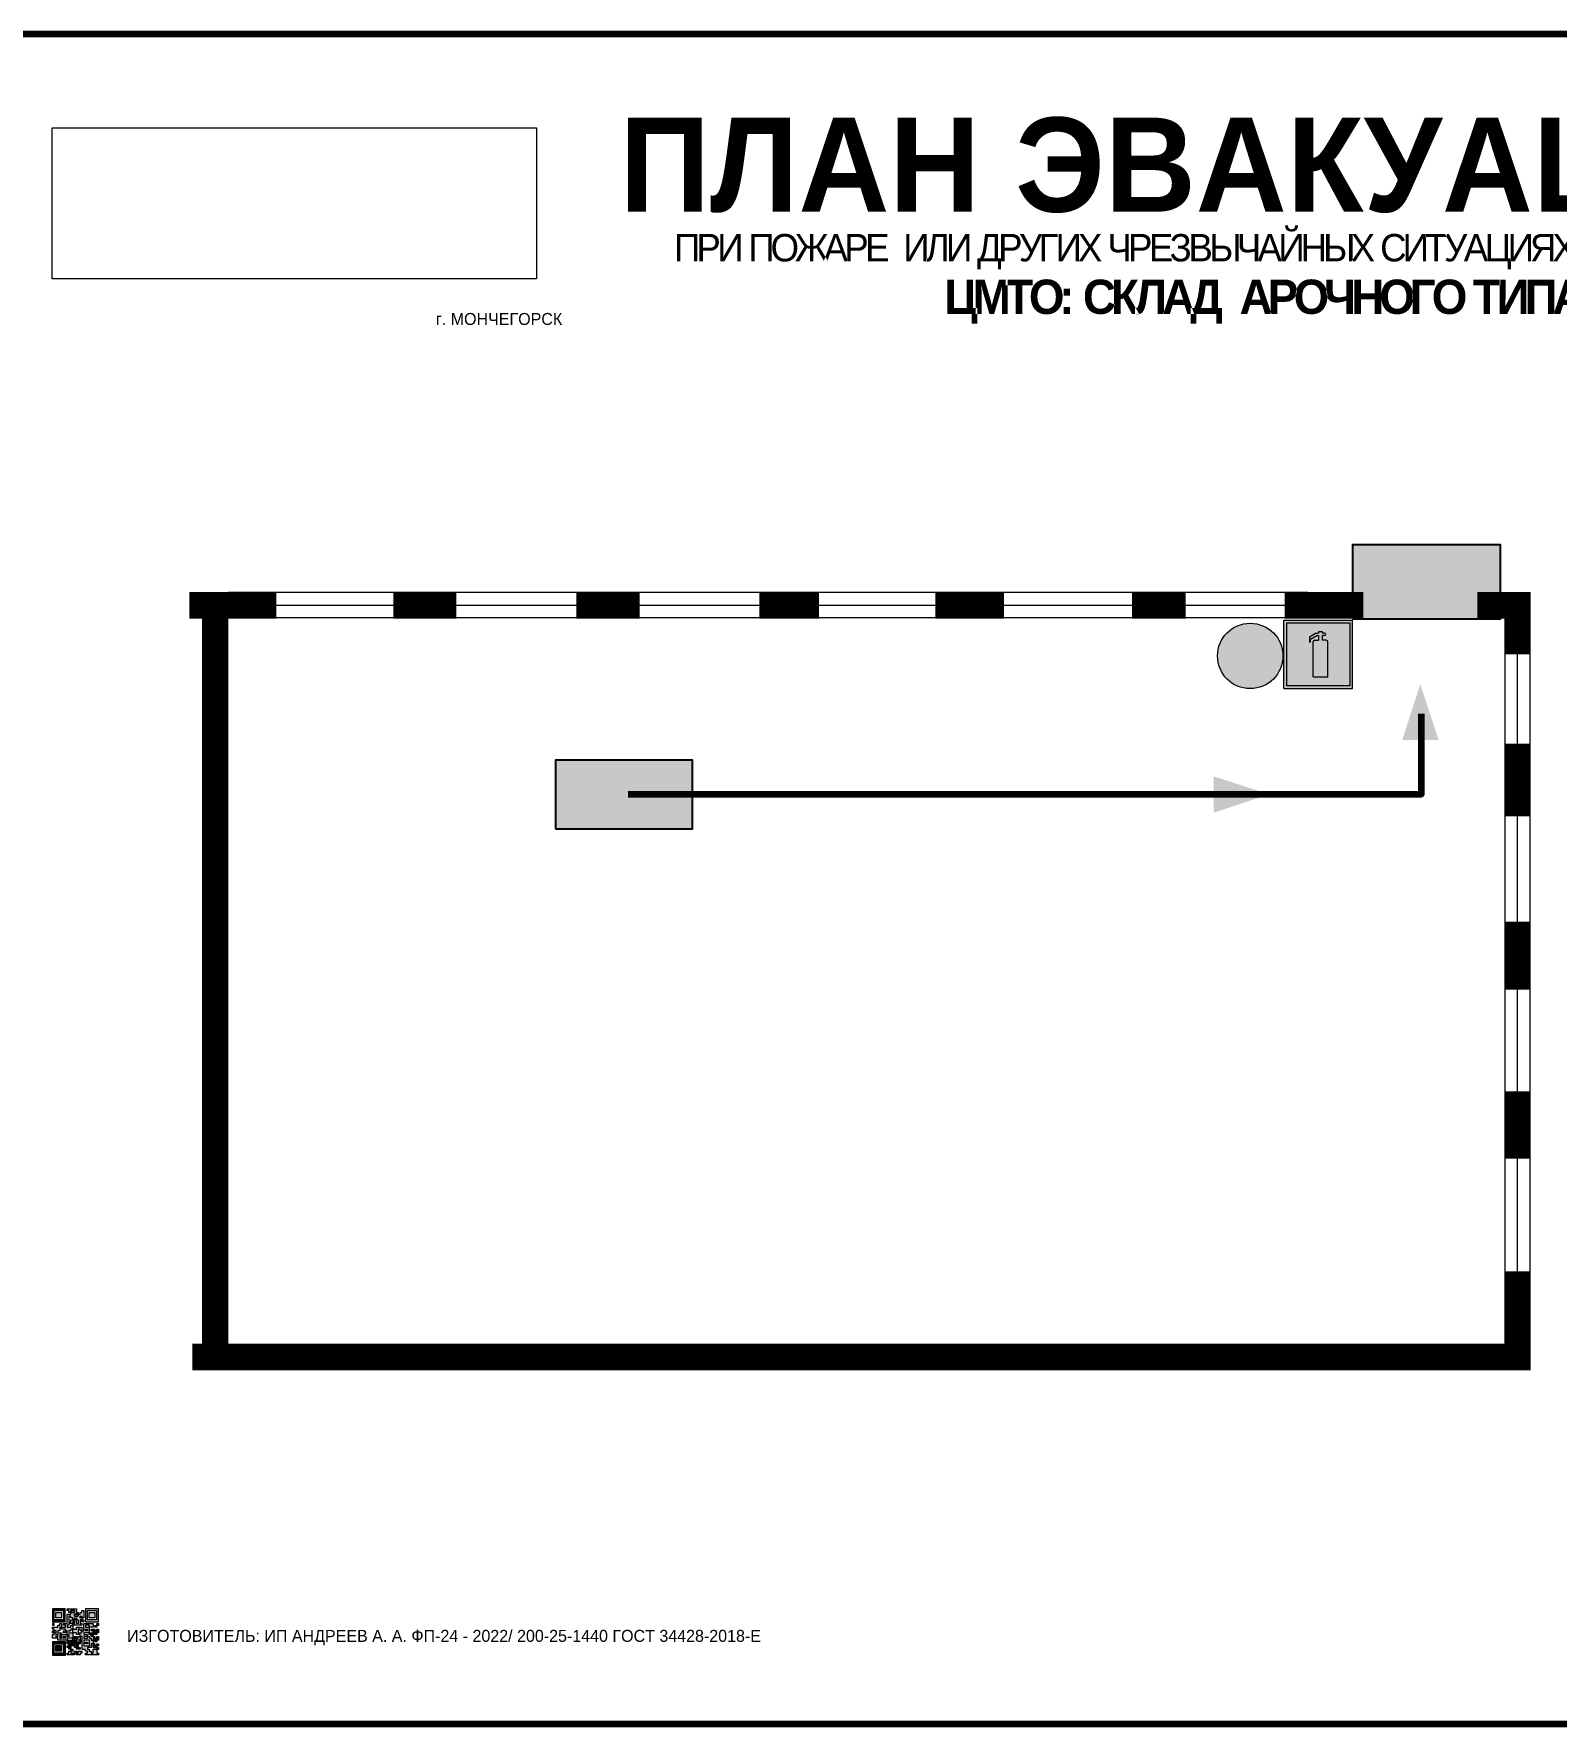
# Model space of a CAD drawing. Header units: millimetres. Extents: x 13810 to 67229, y 12374 to 21950.
# Drawn here: x 36676.6 to 37032.2, y 18692.6 to 19087.6 of the extents above; entities that cross this region are included whole.
import ezdxf

# ---------------------------------------------------------------- set-up
doc = ezdxf.new("R2010")
doc.units = ezdxf.units.MM
doc.layers.add('План_Штампы', color=7, linetype='Continuous')
doc.styles.add('обычный', font='arial.ttf')
picture_1 = doc.add_image_def('image1.jpg', size_in_pixel=(337, 105))

# ---------------------------------------------------------------- blocks, each defined once
blk = doc.blocks.new('QR')
at = {"lineweight": 0}
h = blk.add_hatch(color=256, dxfattribs=at)
h.dxf.hatch_style = 1
h.paths.add_polyline_path([(9241.16, 2687.38), (9242.01, 2687.38), (9242.01, 2687.83), (9241.59, 2687.83), (9241.59, 2688.68), (9239.45, 2688.68), (9239.45, 2688.25), (9239.86, 2688.25), (9239.86, 2687.83), (9240.29, 2687.83), (9240.29, 2688.25), (9241.16, 2688.25), (9241.16, 2687.83), (9240.29, 2687.83), (9240.29, 2687.38), (9239.45, 2687.38), (9239.45, 2685.22), (9238.57, 2685.22), (9238.57, 2684.8), (9239.02, 2684.8), (9239.02, 2684.37), (9238.13, 2684.37), (9238.13, 2683.92), (9239.02, 2683.92), (9239.02, 2683.5), (9239.44, 2683.5), (9239.44, 2682.64), (9239.87, 2682.64), (9239.87, 2682.18), (9239.44, 2682.18), (9239.44, 2682.64), (9238.13, 2682.64), (9238.13, 2681.76), (9237.71, 2681.76), (9237.71, 2682.64), (9238.13, 2682.64), (9238.13, 2683.07), (9237.27, 2683.07), (9237.27, 2683.51), (9237.71, 2683.51), (9237.71, 2684.37), (9238.13, 2684.37), (9238.13, 2685.22), (9237.71, 2685.22), (9237.71, 2684.8), (9237.28, 2684.8), (9237.28, 2684.38), (9235.98, 2684.38), (9235.98, 2683.92), (9236.4, 2683.92), (9236.4, 2683.49), (9236.84, 2683.49), (9236.84, 2683.07), (9236.4, 2683.07), (9236.4, 2682.64), (9235.98, 2682.64), (9235.98, 2681.76), (9237.29, 2681.76), (9237.29, 2681.33), (9239.43, 2681.33), (9239.43, 2681.76), (9240.74, 2681.76), (9240.74, 2683.05), (9239.87, 2683.05), (9239.87, 2683.5), (9240.29, 2683.5), (9240.29, 2683.91), (9240.74, 2683.91), (9240.74, 2684.81), (9240.29, 2684.81), (9240.29, 2684.79), (9240.29, 2684.37), (9239.45, 2684.37), (9239.45, 2684.8), (9239.87, 2684.8), (9239.87, 2685.21), (9240.74, 2685.21), (9240.74, 2686.1), (9240.29, 2686.1), (9240.29, 2685.64), (9239.86, 2685.64), (9239.86, 2686.95), (9240.29, 2686.95), (9240.29, 2686.52), (9240.74, 2686.52), (9240.74, 2686.1), (9241.16, 2686.1), (9241.16, 2686.53), (9241.59, 2686.53), (9241.59, 2686.1), (9242.02, 2686.1), (9242.02, 2685.21), (9241.59, 2685.21), (9241.59, 2686.1), (9241.16, 2686.1), (9241.16, 2685.21), (9240.74, 2685.21), (9240.74, 2684.81), (9242.89, 2684.81), (9242.89, 2685.22), (9242.47, 2685.22), (9242.47, 2686.11), (9242.89, 2686.11), (9242.89, 2686.52), (9242.46, 2686.52), (9242.46, 2686.95), (9242.89, 2686.95), (9242.89, 2686.52), (9243.32, 2686.52), (9243.32, 2688.26), (9242.9, 2688.26), (9242.9, 2687.83), (9242.47, 2687.83), (9242.47, 2687.38), (9242.01, 2687.38), (9242.01, 2686.94), (9241.16, 2686.94)])
h.paths.add_polyline_path([(9239.02, 2682.18), (9239.02, 2681.76), (9238.54, 2681.76), (9238.54, 2682.18)], flags=16)
h.paths.add_polyline_path([(9237.27, 2682.65), (9237.27, 2682.19), (9236.83, 2682.19), (9236.83, 2682.65)], flags=16)
h = blk.add_hatch(color=256, dxfattribs=at)
h.dxf.hatch_style = 1
h.paths.add_polyline_path([(9238.15, 2687.83), (9236.83, 2687.83), (9236.83, 2686.52), (9238.15, 2686.52)], flags=0)
h.paths.add_polyline_path([(9239.01, 2685.65), (9239.01, 2688.68), (9235.98, 2688.68), (9235.98, 2685.65)])
h.paths.add_polyline_path([(9236.41, 2686.1), (9236.41, 2688.26), (9238.56, 2688.26), (9238.56, 2686.1)], flags=16)
h.paths.add_polyline_path([(9236.83, 2686.52), (9236.83, 2687.83), (9238.15, 2687.83), (9238.15, 2686.52)], flags=0)
h = blk.add_hatch(color=256, dxfattribs=at)
h.dxf.hatch_style = 1
h.paths.add_polyline_path([(9243.32, 2686.11), (9242.89, 2686.11), (9242.89, 2685.64), (9243.32, 2685.64)])
h.paths.add_polyline_path([(9239.02, 2683.07), (9239.02, 2683.5), (9238.56, 2683.5), (9238.56, 2683.07)])
h.paths.add_polyline_path([(9236.4, 2684.8), (9236.4, 2685.22), (9235.98, 2685.22), (9235.98, 2684.8)])
h.paths.add_polyline_path([(9236.4, 2683.07), (9236.4, 2683.49), (9235.98, 2683.49), (9235.98, 2683.07)])
h = blk.add_hatch(color=256, dxfattribs=at)
h.dxf.hatch_style = 1
h.paths.add_polyline_path([(9238.15, 2686.52), (9238.15, 2687.83), (9236.83, 2687.83), (9236.83, 2686.52)])
h.paths.add_polyline_path([(9245.91, 2686.52), (9245.91, 2687.83), (9244.59, 2687.83), (9244.59, 2686.52)], flags=0)
h.paths.add_polyline_path([(9246.77, 2685.65), (9246.77, 2688.68), (9243.74, 2688.68), (9243.74, 2685.65)])
h.paths.add_polyline_path([(9244.17, 2686.1), (9244.17, 2688.26), (9246.32, 2688.26), (9246.32, 2686.1)], flags=16)
h.paths.add_polyline_path([(9244.59, 2686.52), (9244.59, 2687.83), (9245.91, 2687.83), (9245.91, 2686.52)], flags=0)
h = blk.add_hatch(color=256, dxfattribs=at)
h.dxf.hatch_style = 1
h.paths.add_polyline_path([(9240.75, 2681.76), (9240.75, 2681.35), (9241.17, 2681.35), (9241.17, 2681.76)])
h.paths.add_polyline_path([(9241.6, 2682.18), (9241.17, 2682.18), (9241.17, 2681.76), (9241.6, 2681.76)])
h.paths.add_polyline_path([(9242.47, 2681.34), (9242.47, 2682.19), (9242.02, 2682.19), (9242.02, 2681.76), (9241.6, 2681.76), (9241.6, 2681.34)])
h.paths.add_polyline_path([(9239.87, 2678.3), (9239.44, 2678.3), (9239.44, 2677.89), (9241.17, 2677.89), (9241.17, 2678.3), (9240.28, 2678.3), (9240.28, 2678.73), (9239.87, 2678.73)])
h.paths.add_polyline_path([(9240.75, 2678.73), (9240.75, 2679.19), (9240.28, 2679.19), (9240.28, 2678.73)])
h.paths.add_polyline_path([(9241.6, 2678.73), (9241.17, 2678.73), (9241.17, 2678.3), (9241.6, 2678.3)])
h.paths.add_polyline_path([(9242.02, 2678.3), (9241.6, 2678.3), (9241.6, 2677.89), (9242.48, 2677.89), (9242.48, 2678.31), (9242.9, 2678.31), (9242.9, 2678.73), (9242.02, 2678.73)])
h.paths.add_polyline_path([(9246.36, 2684.37), (9246.36, 2684.79), (9245.93, 2684.79), (9245.93, 2684.37)])
h.paths.add_polyline_path([(9246.78, 2685.2), (9246.36, 2685.2), (9246.36, 2684.79), (9246.78, 2684.79)])
h.paths.add_polyline_path([(9245.91, 2687.83), (9244.59, 2687.83), (9244.59, 2686.52), (9245.91, 2686.52)])
h = blk.add_hatch(color=256, dxfattribs=at)
h.dxf.hatch_style = 1
h.paths.add_polyline_path([(9243.32, 2682.64), (9243.32, 2683.07), (9244.62, 2683.07), (9244.62, 2684.37), (9243.74, 2684.37), (9243.74, 2684.8), (9244.62, 2684.8), (9244.62, 2684.37), (9245.48, 2684.37), (9245.48, 2685.22), (9243.32, 2685.22), (9243.32, 2683.5), (9242.89, 2683.5), (9242.89, 2683.06), (9242.01, 2683.06), (9242.01, 2683.91), (9242.47, 2683.91), (9242.47, 2683.5), (9242.89, 2683.5), (9242.89, 2684.38), (9241.59, 2684.38), (9241.59, 2683.91), (9240.74, 2683.91), (9240.74, 2683.05), (9241.59, 2683.05), (9241.59, 2682.64), (9242.47, 2682.64), (9242.47, 2682.19), (9242.91, 2682.19), (9242.91, 2681.34), (9242.48, 2681.34), (9242.48, 2680.91), (9242.91, 2680.91), (9242.91, 2679.17), (9243.75, 2679.17), (9243.75, 2678.73), (9244.2, 2678.73), (9244.2, 2678.3), (9243.75, 2678.3), (9243.75, 2677.88), (9246.78, 2677.88), (9246.78, 2678.3), (9246.35, 2678.3), (9246.35, 2679.19), (9245.48, 2679.19), (9245.48, 2678.31), (9245.05, 2678.31), (9245.05, 2678.73), (9244.62, 2678.73), (9244.62, 2679.19), (9244.2, 2679.19), (9244.2, 2679.61), (9245.05, 2679.61), (9245.05, 2680.46), (9245.48, 2680.46), (9245.48, 2681.34), (9245.04, 2681.34), (9245.04, 2681.76), (9244.63, 2681.76), (9244.63, 2682.19), (9244.21, 2682.19), (9244.21, 2681.76), (9243.32, 2681.76), (9243.32, 2682.19), (9244.21, 2682.19), (9244.21, 2682.64)])
h.paths.add_polyline_path([(9243.75, 2683.49), (9243.75, 2683.92), (9244.21, 2683.92), (9244.21, 2683.49)], flags=16)
h.paths.add_polyline_path([(9243.32, 2681.34), (9244.63, 2681.34), (9244.63, 2680.04), (9243.32, 2680.04)], flags=16)
h.paths.add_polyline_path([(9243.76, 2680.89), (9244.18, 2680.89), (9244.18, 2680.48), (9243.76, 2680.48)], flags=0)
h = blk.add_hatch(color=256, dxfattribs=at)
h.dxf.hatch_style = 1
h.paths.add_polyline_path([(9246.36, 2683.07), (9246.78, 2683.07), (9246.78, 2683.92), (9246.36, 2683.92), (9246.36, 2683.49), (9245.92, 2683.49), (9245.92, 2683.92), (9245.06, 2683.92), (9245.06, 2683.49), (9245.48, 2683.49), (9245.48, 2683.07), (9244.62, 2683.07), (9244.62, 2682.65), (9245.05, 2682.65), (9245.05, 2682.18), (9245.48, 2682.18), (9245.48, 2682.65), (9246.36, 2682.65)])
h.paths.add_polyline_path([(9246.78, 2682.18), (9246.36, 2682.18), (9246.36, 2681.75), (9245.92, 2681.75), (9245.92, 2682.18), (9245.48, 2682.18), (9245.48, 2681.34), (9245.48, 2681.34), (9245.94, 2681.34), (9245.94, 2680.91), (9246.36, 2680.91), (9246.36, 2681.34), (9246.78, 2681.34)])
h = blk.add_hatch(color=256, dxfattribs=at)
h.dxf.hatch_style = 1
h.paths.add_polyline_path([(9235.98, 2680.9), (9235.98, 2677.86), (9239.02, 2677.86), (9239.02, 2680.9)])
h.paths.add_polyline_path([(9238.57, 2680.48), (9238.57, 2678.32), (9236.41, 2678.32), (9236.41, 2680.48)], flags=16)
h.paths.add_polyline_path([(9238.15, 2680.05), (9238.15, 2678.74), (9236.83, 2678.74), (9236.83, 2680.05)], flags=0)
h = blk.add_hatch(color=256, dxfattribs=at)
h.dxf.hatch_style = 1
h.paths.add_polyline_path([(9238.15, 2680.05), (9236.83, 2680.05), (9236.83, 2678.74), (9238.15, 2678.74)])
h = blk.add_hatch(color=256, dxfattribs=at)
h.dxf.hatch_style = 1
h.paths.add_polyline_path([(9242.02, 2680.46), (9242.48, 2680.46), (9242.48, 2680.91), (9241.58, 2680.91), (9241.58, 2681.35), (9241.17, 2681.35), (9241.17, 2680.91), (9240.75, 2680.91), (9240.75, 2681.33), (9239.43, 2681.33), (9239.43, 2680.46), (9239.86, 2680.46), (9239.86, 2680.92), (9240.3, 2680.92), (9240.3, 2680.46), (9239.86, 2680.46), (9239.86, 2680.04), (9239.44, 2680.04), (9239.44, 2679.62), (9239.86, 2679.62), (9239.86, 2679.19), (9240.29, 2679.19), (9240.29, 2680.03), (9241.18, 2680.03), (9241.18, 2680.47), (9241.6, 2680.47), (9241.6, 2680.03), (9241.18, 2680.03), (9241.18, 2679.61), (9241.6, 2679.61), (9241.6, 2679.19), (9242.47, 2679.19), (9242.47, 2679.6), (9242.02, 2679.6)])
h = blk.add_hatch(color=256, dxfattribs=at)
h.dxf.hatch_style = 1
h.paths.add_polyline_path([(9244.18, 2680.48), (9244.18, 2680.89), (9243.76, 2680.89), (9243.76, 2680.48)])
h = blk.add_hatch(color=256, dxfattribs=at)
h.dxf.hatch_style = 1
h.paths.add_polyline_path([(9245.93, 2680.04), (9245.93, 2680.46), (9245.48, 2680.46), (9245.48, 2679.62), (9246.35, 2679.62), (9246.35, 2680.04)])
h.paths.add_polyline_path([(9246.78, 2680.04), (9246.78, 2680.46), (9246.35, 2680.46), (9246.35, 2680.04)])
h.paths.add_polyline_path([(9246.78, 2679.18), (9246.78, 2679.62), (9246.35, 2679.62), (9246.35, 2679.18)])
for points in [[(9237.71, 2685.22), (9238.13, 2685.22), (9238.13, 2684.37), (9237.71, 2684.37), (9237.71, 2683.51), (9237.27, 2683.51), (9237.27, 2683.07), (9238.13, 2683.07), (9238.13, 2682.64), (9237.71, 2682.64), (9237.71, 2681.76), (9238.13, 2681.76), (9238.13, 2682.64), (9239.44, 2682.64), (9239.44, 2683.5), (9239.02, 2683.5), (9239.02, 2683.07), (9238.56, 2683.07), (9238.56, 2683.5), (9239.02, 2683.5), (9239.02, 2683.92), (9238.13, 2683.92), (9238.13, 2684.37), (9239.02, 2684.37), (9239.02, 2684.8), (9238.57, 2684.8), (9238.57, 2685.22), (9239.45, 2685.22), (9239.45, 2687.38), (9240.29, 2687.38), (9240.29, 2687.83), (9239.86, 2687.83), (9239.86, 2688.25), (9239.45, 2688.25), (9239.45, 2688.68), (9241.59, 2688.68), (9241.59, 2687.83), (9242.01, 2687.83), (9242.01, 2687.38), (9242.47, 2687.38), (9242.47, 2687.83), (9242.9, 2687.83), (9242.9, 2688.26), (9243.32, 2688.26), (9243.32, 2686.52), (9242.89, 2686.52), (9242.89, 2686.11), (9243.32, 2686.11), (9243.32, 2685.64), (9242.89, 2685.64), (9242.89, 2686.11), (9242.47, 2686.11), (9242.47, 2685.22), (9242.89, 2685.22), (9242.89, 2684.81), (9240.74, 2684.81), (9240.74, 2683.91), (9241.59, 2683.91), (9241.59, 2684.38), (9242.89, 2684.38), (9242.89, 2683.5), (9242.47, 2683.5), (9242.47, 2683.91), (9242.01, 2683.91), (9242.01, 2683.06), (9242.89, 2683.06), (9242.89, 2683.5), (9243.32, 2683.5), (9243.32, 2685.22), (9245.48, 2685.22), (9245.48, 2684.37), (9244.62, 2684.37), (9244.62, 2683.07), (9245.48, 2683.07), (9245.48, 2683.49), (9245.06, 2683.49), (9245.06, 2683.92), (9245.92, 2683.92), (9245.92, 2683.49), (9246.36, 2683.49), (9246.36, 2683.92), (9246.78, 2683.92), (9246.78, 2683.07), (9246.36, 2683.07), (9246.36, 2682.65), (9245.48, 2682.65), (9245.48, 2682.18), (9245.92, 2682.18), (9245.92, 2681.75), (9246.36, 2681.75), (9246.36, 2682.18), (9246.78, 2682.18), (9246.78, 2681.34), (9246.36, 2681.34), (9246.36, 2680.91), (9245.94, 2680.91), (9245.94, 2681.34), (9245.48, 2681.34), (9245.48, 2680.46), (9245.93, 2680.46), (9245.93, 2680.04), (9246.35, 2680.04), (9246.35, 2680.46), (9246.78, 2680.46), (9246.78, 2680.04), (9246.78, 2680.04), (9246.35, 2680.04), (9246.35, 2679.62), (9246.78, 2679.62), (9246.78, 2679.18), (9246.35, 2679.18), (9246.35, 2678.3), (9246.78, 2678.3), (9246.78, 2677.88), (9243.75, 2677.88), (9243.75, 2678.3), (9244.2, 2678.3), (9244.2, 2678.73), (9243.75, 2678.73), (9243.75, 2679.17), (9242.91, 2679.17), (9242.91, 2680.91), (9242.48, 2680.91), (9242.48, 2680.46), (9242.02, 2680.46), (9242.02, 2679.6), (9242.47, 2679.6), (9242.47, 2679.19), (9241.6, 2679.19), (9241.6, 2679.61), (9241.18, 2679.61), (9241.18, 2680.03), (9240.29, 2680.03), (9240.29, 2679.19), (9240.75, 2679.19), (9240.75, 2678.73), (9240.28, 2678.73), (9240.28, 2678.3), (9241.17, 2678.3), (9241.17, 2678.73), (9241.6, 2678.73), (9241.6, 2678.3), (9242.02, 2678.3), (9242.02, 2678.73), (9242.9, 2678.73), (9242.9, 2678.31), (9242.48, 2678.31), (9242.48, 2677.89), (9241.6, 2677.89), (9241.6, 2678.3), (9241.17, 2678.3), (9241.17, 2677.89), (9239.44, 2677.89), (9239.44, 2678.3), (9239.87, 2678.3), (9239.87, 2678.73), (9240.28, 2678.73), (9240.28, 2679.19), (9240.29, 2679.19), (9239.86, 2679.19), (9239.86, 2679.62), (9239.44, 2679.62), (9239.44, 2680.04), (9239.86, 2680.04), (9239.86, 2680.46), (9239.43, 2680.46), (9239.43, 2681.33), (9237.29, 2681.33), (9237.29, 2681.76), (9235.98, 2681.76), (9235.98, 2682.64), (9236.4, 2682.64), (9236.4, 2683.07), (9235.98, 2683.07), (9235.98, 2683.49), (9236.4, 2683.49), (9236.4, 2683.92), (9235.98, 2683.92), (9235.98, 2684.38), (9237.28, 2684.38), (9237.28, 2684.8), (9237.71, 2684.8), (9237.71, 2685.22), (9237.92, 2685.22)], [(9240.74, 2686.1), (9240.74, 2686.52), (9240.29, 2686.52), (9240.29, 2686.95), (9239.86, 2686.95), (9239.86, 2685.64), (9240.29, 2685.64), (9240.29, 2686.1), (9240.74, 2686.1), (9240.74, 2686.52)], [(9240.74, 2683.05), (9240.74, 2681.76), (9239.43, 2681.76), (9239.43, 2681.33), (9240.75, 2681.33), (9240.75, 2681.35), (9240.75, 2680.91), (9241.17, 2680.91), (9241.17, 2681.35), (9241.58, 2681.35), (9241.58, 2680.91), (9242.48, 2680.91), (9242.48, 2681.34), (9242.91, 2681.34), (9242.91, 2682.19), (9242.47, 2682.19), (9242.47, 2682.64), (9241.59, 2682.64), (9241.59, 2683.05), (9240.74, 2683.05)], [(9240.74, 2685.21), (9239.87, 2685.21), (9239.87, 2684.8), (9239.45, 2684.8), (9239.45, 2684.37), (9240.29, 2684.37), (9240.29, 2684.79), (9240.29, 2684.81), (9240.74, 2684.81), (9240.74, 2685.21), (9239.87, 2685.21)], [(9240.74, 2683.91), (9240.29, 2683.91), (9240.29, 2683.5), (9239.87, 2683.5), (9239.87, 2683.05), (9240.74, 2683.05), (9240.74, 2683.91)], [(9241.6, 2681.76), (9242.02, 2681.76), (9242.02, 2682.19), (9242.47, 2682.19), (9242.47, 2681.34), (9241.6, 2681.34), (9241.6, 2681.76)], [(9244.62, 2683.07), (9243.32, 2683.07), (9243.32, 2682.64), (9244.21, 2682.64), (9244.21, 2682.19), (9243.32, 2682.19), (9243.32, 2681.76), (9244.21, 2681.76), (9244.21, 2682.19), (9244.63, 2682.19), (9244.63, 2681.76), (9245.04, 2681.76), (9245.04, 2681.34), (9245.48, 2681.34)], [(9244.62, 2684.37), (9244.62, 2684.8), (9243.74, 2684.8), (9243.74, 2684.37), (9244.62, 2684.37)], [(9245.48, 2682.18), (9245.05, 2682.18), (9245.05, 2682.65), (9244.62, 2682.65), (9244.62, 2683.07)], [(9245.48, 2682.18), (9245.48, 2681.34)], [(9239.86, 2680.46), (9239.86, 2680.92), (9240.3, 2680.92), (9240.3, 2680.46), (9239.86, 2680.46)], [(9245.48, 2680.46), (9245.05, 2680.46), (9245.05, 2679.61), (9244.2, 2679.61), (9244.2, 2679.19), (9244.62, 2679.19), (9244.62, 2678.73), (9245.05, 2678.73), (9245.05, 2678.31), (9245.48, 2678.31), (9245.48, 2679.19), (9246.35, 2679.19), (9246.35, 2679.07)], [(9246.35, 2679.62), (9245.48, 2679.62), (9245.48, 2680.46)], [(9245.48, 2680.46), (9245.48, 2679.62), (9246.35, 2679.62), (9246.35, 2680.04), (9245.93, 2680.04), (9245.93, 2680.46), (9245.48, 2680.46), (9245.48, 2679.62)], [(9246.35, 2679.62), (9246.35, 2679.18)]]:
    blk.add_lwpolyline(points, dxfattribs=at)
for points in [[(9235.98, 2685.65), (9239.01, 2685.65), (9239.01, 2688.68), (9235.98, 2688.68)], [(9236.41, 2688.26), (9238.56, 2688.26), (9238.56, 2686.1), (9236.41, 2686.1)], [(9236.83, 2687.83), (9238.15, 2687.83), (9238.15, 2686.52), (9236.83, 2686.52)], [(9240.29, 2687.83), (9241.16, 2687.83), (9241.16, 2688.25), (9240.29, 2688.25)], [(9240.29, 2688.25), (9241.16, 2688.25), (9241.16, 2687.83), (9240.29, 2687.83)], [(9241.16, 2686.1), (9240.74, 2686.1), (9240.74, 2685.21), (9241.16, 2685.21)], [(9242.01, 2687.38), (9241.16, 2687.38), (9241.16, 2686.94), (9242.01, 2686.94)], [(9241.16, 2687.38), (9242.01, 2687.38), (9242.01, 2686.94), (9241.16, 2686.94)], [(9241.16, 2686.53), (9241.59, 2686.53), (9241.59, 2686.1), (9241.16, 2686.1)], [(9241.59, 2686.1), (9242.02, 2686.1), (9242.02, 2685.21), (9241.59, 2685.21)], [(9242.89, 2686.52), (9242.46, 2686.52), (9242.46, 2686.95), (9242.89, 2686.95)], [(9243.74, 2685.65), (9246.77, 2685.65), (9246.77, 2688.68), (9243.74, 2688.68)], [(9244.17, 2688.26), (9246.32, 2688.26), (9246.32, 2686.1), (9244.17, 2686.1)], [(9244.59, 2687.83), (9245.91, 2687.83), (9245.91, 2686.52), (9244.59, 2686.52)], [(9235.98, 2684.8), (9236.4, 2684.8), (9236.4, 2685.22), (9235.98, 2685.22)], [(9236.4, 2683.07), (9236.84, 2683.07), (9236.84, 2683.49), (9236.4, 2683.49)], [(9236.83, 2682.19), (9237.27, 2682.19), (9237.27, 2682.65), (9236.83, 2682.65)], [(9238.54, 2682.18), (9239.02, 2682.18), (9239.02, 2681.76), (9238.54, 2681.76)], [(9239.44, 2682.64), (9239.87, 2682.64), (9239.87, 2682.18), (9239.44, 2682.18)], [(9241.17, 2682.18), (9241.6, 2682.18), (9241.6, 2681.76), (9241.17, 2681.76)], [(9243.75, 2683.92), (9244.21, 2683.92), (9244.21, 2683.49), (9243.75, 2683.49)], [(9245.93, 2684.79), (9246.36, 2684.79), (9246.36, 2684.37), (9245.93, 2684.37)], [(9246.36, 2685.2), (9246.78, 2685.2), (9246.78, 2684.79), (9246.36, 2684.79)], [(9235.98, 2677.86), (9239.02, 2677.86), (9239.02, 2680.9), (9235.98, 2680.9)], [(9236.41, 2680.48), (9238.57, 2680.48), (9238.57, 2678.32), (9236.41, 2678.32)], [(9236.83, 2680.05), (9238.15, 2680.05), (9238.15, 2678.74), (9236.83, 2678.74)], [(9240.75, 2681.76), (9241.17, 2681.76), (9241.17, 2681.35), (9240.75, 2681.35)], [(9241.18, 2680.03), (9241.6, 2680.03), (9241.6, 2680.47), (9241.18, 2680.47)], [(9243.32, 2680.04), (9244.63, 2680.04), (9244.63, 2681.34), (9243.32, 2681.34)], [(9243.76, 2680.89), (9244.18, 2680.89), (9244.18, 2680.48), (9243.76, 2680.48)]]:
    blk.add_lwpolyline(points, close=True, dxfattribs=at)
blk = doc.blocks.new('A$C7B4425F7')
at = {"true_color": 0xffffff}
blk.add_hatch(color=7, dxfattribs=at).paths.add_polyline_path([(0, 0), (-16, 0), (-16, -8), (0, -8)])
h = blk.add_hatch(color=126)
h.paths.add_polyline_path([(-0.2, -0.2), (-15.8, -0.2), (-15.8, -7.8), (-0.2, -7.8)])
h.paths.add_polyline_path([(-11.76, -2.03), (-11.76, -3.66), (-11.17, -3.66, -0.568275), (-11.17, -6.18), (-12.58, -6.18), (-12.58, -2.03)], flags=16)
h.paths.add_polyline_path([(-13.33, -4.12, -0.495768), (-13.59, -6.18), (-15.03, -6.18), (-15.03, -2.03), (-13.59, -2.03, -0.487973)], flags=16)
h.paths.add_polyline_path([(-10.25, -2.03), (-9.48, -2.03), (-9.48, -6.18), (-10.25, -6.18)], flags=16)
h.paths.add_polyline_path([(-13.84, -3.69), (-14.24, -3.69), (-14.24, -3.03), (-13.9, -3.03, -0.692621)], flags=0)
h.paths.add_polyline_path([(-9.15, -2.03), (-8.4, -2.03), (-8.04, -3.07), (-7.68, -2.03), (-6.93, -2.03), (-7.64, -4.1), (-6.93, -6.18), (-7.68, -6.18), (-8.04, -5.14), (-8.4, -6.18), (-9.15, -6.18), (-8.44, -4.1)], flags=16)
h.paths.add_polyline_path([(-11.76, -4.46), (-11.42, -4.46, -0.692621), (-11.36, -5.12), (-11.76, -5.12)], flags=0)
h.paths.add_polyline_path([(-13.9, -5.2), (-14.24, -5.2), (-14.24, -4.55), (-13.84, -4.55, -0.708038)], flags=0)
edge = h.paths.add_edge_path(flags=16)
edge.add_ellipse((-5.51, -4.08), major_axis=(0, 2.05), ratio=0.586184, start_angle=0, end_angle=360)
edge = h.paths.add_edge_path(flags=0)
edge.add_ellipse((-5.51, -4.08), major_axis=(0, 1.14), ratio=0.454828, start_angle=0, end_angle=360)
h.paths.add_polyline_path([(-4.13, -4.96, 0.377264), (-3.48, -4.52, 0.0555), (-3.16, -2.03), (-1.66, -2.03), (-1.66, -4.96), (-0.96, -4.96), (-0.96, -7.01), (-1.75, -7.01), (-1.75, -6.18), (-3.3, -6.18), (-3.3, -7.02), (-4.13, -7.02)], flags=16)
h.paths.add_polyline_path([(-2.73, -2.91), (-2.28, -2.91), (-2.28, -4.96), (-3.05, -4.96, 0.079136)], flags=0)
at = {"color": 126}
blk.add_lwpolyline([(-16, -8), (0, -8), (0, 0), (-16, 0)], close=True, dxfattribs=at)
blk = doc.blocks.new('A$C32E8229D')
at = {"true_color": 0xffffff}
blk.add_hatch(color=7, dxfattribs=at).paths.add_polyline_path([(0, 0), (0, -8), (16, -8), (16, 0)])
h = blk.add_hatch(color=126)
h.paths.add_polyline_path([(0.2, -0.2), (15.8, -0.2), (15.8, -7.8), (0.2, -7.8)])
h.paths.add_polyline_path([(13.49, -2.05), (12.08, -2.05), (11.37, -2.63, 0.162397), (11.29, -2.84), (11.29, -3.63), (10.35, -3.63), (10.35, -4.05), (11.68, -4.05), (11.68, -3.48), (12.26, -4.28), (11.29, -5.1), (11.29, -6.78), (11.85, -6.78), (11.85, -5.44), (12.8, -4.64), (12.8, -5.94), (14.46, -5.94), (14.46, -5.39), (13.45, -5.39), (13.45, -3.97), (12.46, -2.59), (13.15, -2.59), (13.69, -3.34), (14.18, -3)], flags=16)
h.paths.add_polyline_path([(10.74, -1.82, 1), (11.8, -1.82, 1)], flags=16)
h.paths.add_polyline_path([(9.39, -3.59), (5.99, -3.59), (6.56, -3.03), (5.91, -3.03), (5.1, -3.83), (5.91, -4.64), (6.56, -4.64), (5.99, -4.09), (9.39, -4.09)], flags=16)
h.paths.add_polyline_path([(4.29, -1.08), (1.72, -1.08), (1.72, -6.6), (4.29, -6.6)], flags=16)
at = {"color": 126}
blk.add_lwpolyline([(16, -8), (0, -8), (0, 0), (16, 0)], close=True, dxfattribs=at)
blk = doc.blocks.new('A$C3AD82952')
at = {"true_color": 0xf5f5ff}
h = blk.add_hatch(color=7, dxfattribs=at)
h.dxf.hatch_style = 1
h.paths.add_polyline_path([(8.21, 8.73, 0.414214), (7.89, 9.05), (7.22, 9.05), (7.22, 9.92), (7.59, 9.92, 1), (7.57, 10.36), (7.22, 10.36), (7.22, 10.6), (6.43, 10.6), (6.43, 10.36), (6.01, 10.36), (4.74, 9.59), (4.74, 8.69), (4.98, 8.73), (4.98, 9.26), (6.12, 9.91), (6.43, 9.91), (6.43, 9.05), (5.76, 9.05, 0.414214), (5.44, 8.73), (5.44, 2.2), (8.21, 2.2)], flags=0)
h.paths.add_polyline_path([(12.8, 12.8), (0, 12.8), (0, 0), (12.8, 0)])
h.paths.add_polyline_path([(0.51, 12.29), (12.29, 12.29), (12.29, 0.51), (0.51, 0.51)], flags=16)
h.paths.add_polyline_path([(4.74, 9.59), (6.01, 10.36), (6.43, 10.36), (6.43, 10.6), (7.22, 10.6), (7.22, 10.36), (7.59, 10.36, -0.94586), (7.59, 9.92), (7.22, 9.92), (7.22, 9.05), (7.89, 9.05, -0.414214), (8.21, 8.73), (8.21, 2.2), (5.44, 2.2), (5.44, 8.73, -0.414214), (5.76, 9.05), (6.43, 9.05), (6.43, 9.91), (6.12, 9.91), (4.98, 9.26), (4.98, 8.73), (4.74, 8.69)], flags=0)
h = blk.add_hatch(color=242)
h.dxf.hatch_style = 1
h.paths.add_polyline_path([(12.29, 12.29), (0.51, 12.29), (0.51, 0.51), (12.29, 0.51)])
h.paths.add_polyline_path([(4.74, 8.69), (4.74, 9.59), (6.01, 10.36), (6.43, 10.36), (6.43, 10.6), (7.22, 10.6), (7.22, 10.36), (7.59, 10.36, -0.94586), (7.59, 9.92), (7.22, 9.92), (7.22, 9.05), (7.89, 9.05, -0.414214), (8.21, 8.73), (8.21, 2.2), (5.44, 2.2), (5.44, 8.73, -0.414214), (5.76, 9.05), (6.43, 9.05), (6.43, 9.91), (6.12, 9.91), (4.98, 9.26), (4.98, 8.73)], flags=16)
h = blk.add_hatch(color=7, dxfattribs=at)
h.dxf.hatch_style = 1
h.paths.add_polyline_path([(8.21, 8.73, 0.414214), (7.89, 9.05), (7.22, 9.05), (7.22, 9.92), (7.59, 9.92, 1), (7.57, 10.36), (7.22, 10.36), (7.22, 10.6), (6.43, 10.6), (6.43, 10.36), (6.01, 10.36), (4.74, 9.59), (4.74, 8.69), (4.98, 8.73), (4.98, 9.26), (6.12, 9.91), (6.43, 9.91), (6.43, 9.05), (5.76, 9.05, 0.414214), (5.44, 8.73), (5.44, 2.2), (8.21, 2.2)])
at = {"color": 242, "lineweight": 5}
for p, q in [((0, 0), (0, 12.8)), ((0, 12.8), (12.8, 12.8)), ((12.8, 0), (12.8, 12.8)), ((6.01, 10.36), (4.74, 9.59)), ((4.74, 9.59), (4.74, 8.69)), ((4.98, 9.26), (6.12, 9.91)), ((6.01, 10.36), (6.43, 10.36)), ((6.12, 9.91), (6.43, 9.91)), ((7.22, 10.6), (6.43, 10.6)), ((6.43, 10.6), (6.43, 10.36)), ((6.43, 9.91), (6.43, 9.05)), ((7.22, 10.36), (7.22, 10.6)), ((7.59, 10.36), (7.22, 10.36)), ((7.22, 9.05), (7.22, 9.92)), ((7.59, 9.92), (7.22, 9.92)), ((4.74, 8.69), (4.98, 8.73)), ((4.98, 8.73), (4.98, 9.26)), ((5.44, 2.2), (5.44, 8.73)), ((5.76, 9.05), (6.43, 9.05)), ((7.89, 9.05), (7.22, 9.05)), ((8.21, 2.2), (8.21, 8.73)), ((0, 0), (12.8, 0)), ((5.44, 2.2), (8.21, 2.2))]:
    blk.add_line(p, q, dxfattribs=at)
blk.add_lwpolyline([(0.51, 12.29), (12.29, 12.29), (12.29, 0.51), (0.51, 0.51)], close=True, dxfattribs=at)
for centre, radius, start, end in [((7.58, 10.14), 0.223, 273.1875, 86.8125), ((5.76, 8.73), 0.32, 90, 180), ((7.89, 8.73), 0.32, 0, 90)]:
    blk.add_arc(centre, radius, start, end, dxfattribs=at)
blk = doc.blocks.new('A$C7B8C2D5B')
at = {"lineweight": 0}
h = blk.add_hatch(color=5, dxfattribs=at)
h.dxf.hatch_style = 1
h.paths.add_polyline_path([(1.397, -3.024, 1), (-2.112, -3.024, 1)])
at = {"color": 5, "lineweight": 0}
blk.add_circle((-0.358, -3.024), 1.755, dxfattribs=at)

msp = doc.modelspace()

# ---------------------------------------------------------------- linework, layer by layer
at = {"color": 2, "lineweight": 100}
msp.add_lwpolyline([(36659.41, 19087.58), (37259.41, 19087.58), (37259.41, 18692.58), (36659.41, 18692.58)], close=True, dxfattribs=at)
at = {"lineweight": 0, "const_width": 6.16}
for points in [[(36712.9, 18954.03), (36733.23, 18954.03)], [(36718.96, 18954.03), (36718.96, 18780.97), (36718.96, 18778.39)], [(36760.6, 18954.03), (36775.3, 18954.03)], [(36803.29, 18954.03), (36818.14, 18954.03)], [(36846.04, 18954.03), (36859.98, 18954.03)], [(36887.18, 18954.03), (36903.24, 18954.03)], [(36933.16, 18954.03), (36945.69, 18954.03)], [(36968.77, 18954.03), (36987.14, 18954.03)], [(37013.84, 18954.03), (37023.22, 18954.03), (37023.22, 18942.55)], [(37023.22, 18921.74), (37023.22, 18904.73)], [(37023.22, 18880.1), (37023.22, 18864.2)], [(37023.22, 18840.49), (37023.22, 18824.73)], [(37023.22, 18798.42), (37023.22, 18778.39), (36713.64, 18778.39)]]:
    msp.add_lwpolyline(points, dxfattribs=at)
at = {"lineweight": 0}
for points in [[(36974.22, 18957.02), (36722.05, 18957.02)], [(36973.87, 18954.03), (36721.7, 18954.03)], [(36974.12, 18951.1), (36721.96, 18951.1)], [(37020.3, 18797.91), (37020.3, 18948.57)], [(37023.22, 18798.42), (37023.22, 18949.08)], [(37026.15, 18797.95), (37026.15, 18948.62)]]:
    msp.add_lwpolyline(points, dxfattribs=at)
at = {"color": 126, "lineweight": 100, "true_color": 0x008754}
msp.add_lwpolyline([(36815.43, 18909.87), (37000.79, 18909.87), (37000.79, 18928.71)], dxfattribs=at)
at = {"layer": 'План_Штампы', "color": 126, "true_color": 0x008754}
for points in [[(37004.77, 18922.55), (36996.27, 18922.57), (37000.48, 18935.61)], [(36952.17, 18905.57), (36952.19, 18914.07), (36965.23, 18909.86)]]:
    msp.add_solid(points, dxfattribs=at)

# ---------------------------------------------------------------- block references
for name, p, xscale, yscale, zscale in [('A$C7B8C2D5B', (36962.31, 18955.38), 4.354838706552982, 4.354838706552982, 4.354838706552982), ('A$C3AD82952', (36968.64, 18934.57), 1.25, 1.25, 1.25)]:
    msp.add_blockref(name, p, dxfattribs=dict(xscale=xscale, yscale=yscale, zscale=zscale))
at = {"lineweight": 100}
msp.add_blockref('QR', (27444.92, 16030.89), dxfattribs=at)
at = {"layer": 'План_Штампы'}
for name, p, xscale, yscale, zscale in [('A$C7B4425F7', (37019.24, 18968.19), 2.16, 2.16, 2.16), ('A$C32E8229D', (36830.47, 18917.83), -2, 2, 2)]:
    msp.add_blockref(name, p, dxfattribs=dict(at, xscale=xscale, yscale=yscale, zscale=zscale))

# ---------------------------------------------------------------- texts
at = {"lineweight": 0, "style": 'обычный'}
for s, insert, char_height, width, attachment_point in [('{\\fProxima Nova Rg|b1|i0|c204|p2;ПЛАН ЭВАКУАЦИИ}', (36813.41, 19068), 22, 493.8901, 1), ('{\\fArial Black|b1|i0|c204|p34;\\H2x;\\T0.85;  \\fArial Narrow|b0|i0|c204|p34;\\H0.8x;\\W0.9;\\P\\fProxima Nova Rg|b0|i0|c204|p2;\\H0.5x;\\W1;ПРИ ПОЖАРЕ  ИЛИ ДРУГИХ ЧРЕЗВЫЧАЙНЫХ СИТУАЦИЯХ  ИЗ ПОМЕЩЕНИЙ \\fProxima Nova Rg|b1|i0|c204|p2;\\H1.25x;\\PЦМТО: СКЛАД  АРОЧНОГО ТИПА}', (36963.61, 19040.98), 8, 449.2158, 5), ('\\pi-8.4,l8.4,t8.4;{\\fProxima Nova Rg|b0|i0|c204|p2;г. МОНЧЕГОРСК\\H1.1997x; }', (36785.27, 19020.93), 2.8, 126.6484, 5), ('\\pi-8.4,l8.4,t8.4;{\\fProxima Nova Rg|b0|i0|c204|p2;ИЗГОТОВИТЕЛЬ: ИП АНДРЕЕВ А. А.\\fProxima Nova Rg|b0|i0|c0|p2; \\fProxima Nova Rg|b0|i0|c204|p2;ФП-24 - 2022/ 200-25-1440 ГОСТ 34428-2018-Е\\H1.2266x; }', (36772.41, 18712.82), 2.8, 191.3484, 5)]:
    msp.add_mtext(s, dxfattribs=dict(at, insert=insert, char_height=char_height, width=width, attachment_point=attachment_point))

# ---------------------------------------------------------------- pictures from other files: only their frames are drawn
at = {"color": 7, "lineweight": 0, "true_color": 0xffffff}
image = msp.add_image(picture_1, insert=(36680.89, 19030.36), size_in_units=(113.11, 35.24), dxfattribs=at)
image.dxf.flags = 7

doc.saveas('drawing.dxf')
